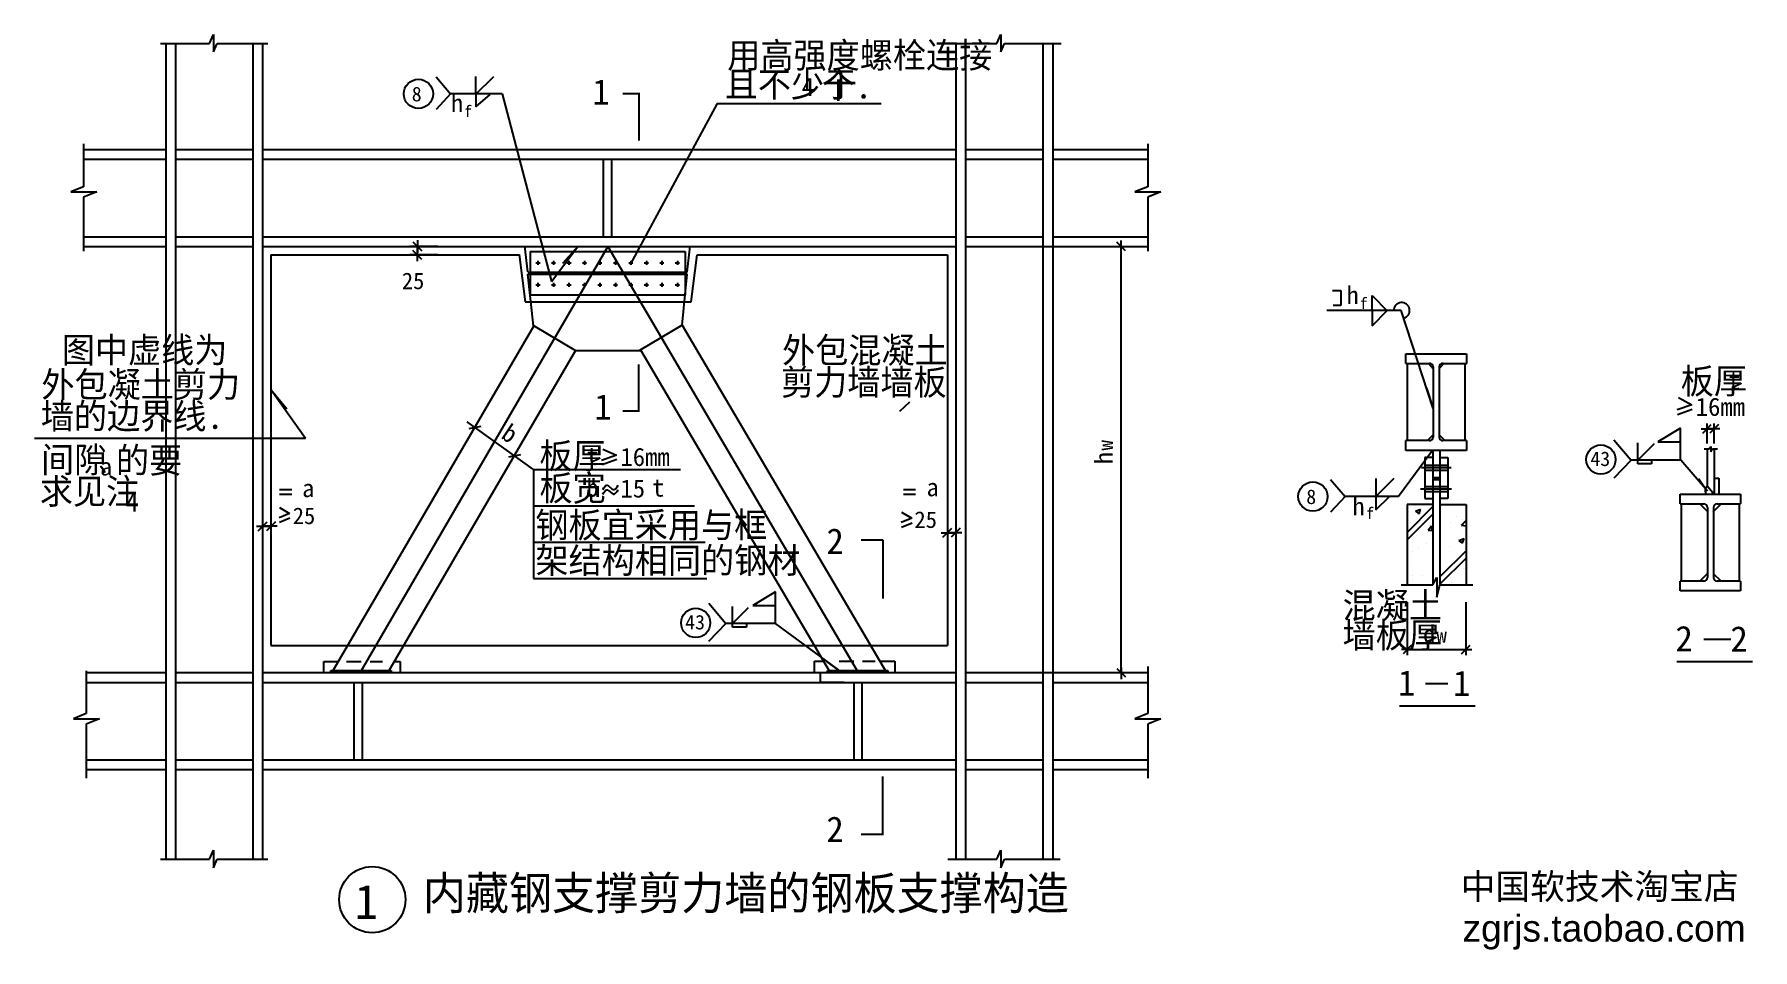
# Model space of a CAD drawing. Header units: metres. Extents: x 1572 to 8315, y 10407 to 13998.
import ezdxf

# ---------------------------------------------------------------- set-up
doc = ezdxf.new("R2010")
doc.units = ezdxf.units.M
for name, color, linetype in [('BOR', 3, 'Continuous'), ('CENTER', 7, 'Continuous'), ('FRAMING', 2, 'Continuous'), ('HIDDEN', 3, 'Continuous'), ('Z', 4, 'Continuous')]:
    doc.layers.add(name, color=color, linetype=linetype)

# ---------------------------------------------------------------- blocks, each defined once
blk = doc.blocks.new('CC')
blk.add_line((-24.24, 0), (24.24, 0))
at = {"layer": 'FRAMING', "color": 6}
blk.add_line((-17.83, -17.83), (17.83, 17.83), dxfattribs=at)
blk = doc.blocks.new('zgrjs.taobao.com')
at = {"attachment_point": 1}
for s, insert, char_height in [('{\\fSimHei|b0|i0|c134|p49;中国软技术淘宝店}', (3032.61, 1646.85), 400), ('{\\fArial|b0|i0|c0|p34;zgrjs.taobao.com}', (3061.95, 999.76), 418)]:
    blk.add_mtext(s, dxfattribs=dict(at, insert=insert, char_height=char_height))

msp = doc.modelspace()

# ---------------------------------------------------------------- hatches: boundary and pattern name
at = {"layer": 'BOR'}
h = msp.add_hatch(dxfattribs=at)
h.set_pattern_fill('ANSI31', scale=23.75)
h.paths.add_polyline_path([(8031.82, 12398.88), (8031.82, 12452.47), (7943.24, 12398.88)])
h = msp.add_hatch(dxfattribs=at)
h.set_pattern_fill('ANSI31', scale=23.75)
h.paths.add_polyline_path([(4479.75, 11757.33), (4479.75, 11810.92), (4391.17, 11757.33)])
at = {"layer": 'Z'}
h = msp.add_hatch(dxfattribs=at)
h.set_pattern_fill('ANSI31', scale=20)
h.paths.add_polyline_path([(8129.38, 12215.17, 0.28), (8134.52, 12193.96), (8163.57, 12193.96), (8163.57, 12198.81), (8158.87, 12198.81), (8135.98, 12224.99, 0.13), (8129.67, 12216.03), (8133.86, 12209.94)])
h = msp.add_hatch(dxfattribs=at)
h.set_pattern_fill('ANSI31', scale=30)
h.paths.add_polyline_path([(2744.53, 11501.76), (2735.45, 11501.76), (2735.45, 11493.85), (2739.93, 11493.85)])
h.paths.add_polyline_path([(2744.53, 11501.76), (2739.93, 11493.85), (2959.73, 11493.85), (2964.33, 11501.76)])
h.paths.add_polyline_path([(2964.33, 11501.76), (2959.73, 11493.85), (2972.11, 11493.85), (2972.11, 11501.76)])
h = msp.add_hatch(dxfattribs=at)
h.set_pattern_fill('ANSI31', scale=30)
h.paths.add_polyline_path([(4693.36, 11501.76), (4684.29, 11501.76), (4684.29, 11493.85), (4688.77, 11493.85)])
h.paths.add_polyline_path([(4693.36, 11501.76), (4688.77, 11493.85), (4908.56, 11493.85), (4913.16, 11501.76)])
h.paths.add_polyline_path([(4920.95, 11501.76), (4913.16, 11501.76), (4908.56, 11493.85), (4920.95, 11493.85)])

# ---------------------------------------------------------------- linework, layer by layer
for p, q in [((2067.13, 13961.74), (2259.49, 13961.74)), ((2259.49, 13961.74), (2274.56, 13997.72)), ((2274.56, 13997.72), (2274.56, 13928.62)), ((2274.56, 13928.62), (2289, 13961.74)), ((2289, 13961.74), (2487.83, 13961.74)), ((5156.57, 13961.74), (5348.93, 13961.74)), ((5348.93, 13961.74), (5364, 13997.72)), ((5364, 13997.72), (5364, 13928.62)), ((5364, 13928.62), (5378.44, 13961.74)), ((5378.44, 13961.74), (5601.73, 13961.74)), ((3148.65, 13831.08), (3205.33, 13764.66)), ((3303.74, 13761.33), (3375.23, 13832.73)), ((3303.74, 13832.22), (3303.74, 13761.33)), ((3205.33, 13764.66), (3148.39, 13702.91)), ((3407.52, 13764.66), (3205.33, 13764.66)), ((3304.25, 13713.22), (3361.28, 13761.45)), ((3304.25, 13761.45), (3304.25, 13713.22)), ((3407.52, 13764.66), (3600.99, 13028.24)), ((4251.97, 13726.66), (3910.71, 13094.48)), ((4251.97, 13726.66), (4895.27, 13726.66)), ((1765.61, 13567.94), (1765.61, 13400.06)), ((5941.1, 13567.94), (5941.1, 13400.06)), ((1765.61, 13400.06), (1714.81, 13379.43)), ((1714.81, 13379.43), (1816.85, 13379.43)), ((1816.85, 13379.43), (1765.61, 13358.81)), ((1765.61, 13358.81), (1765.61, 13146.75)), ((5941.1, 13400.06), (5890.3, 13379.43)), ((5890.3, 13379.43), (5992.34, 13379.43)), ((5992.34, 13379.43), (5941.1, 13358.81)), ((5941.1, 13358.81), (5941.1, 13146.75)), ((3155.28, 13166.09), (3045.02, 13166.09)), ((3075.02, 13167.09), (3075.02, 13168.09)), ((3075.02, 13132.26), (3075.02, 13166.09)), ((5520.11, 13165.51), (5865.18, 13165.51)), ((5836.68, 11492.62), (5836.68, 13164.56)), ((3155.28, 13132.26), (3045.02, 13132.26)), ((3075.02, 13131.26), (3075.02, 13130.26)), ((6666.39, 12992.42), (6698.52, 12992.42)), ((6698.52, 12992.42), (6698.52, 12934.05)), ((6821.26, 12973.03), (6881.14, 12912.96)), ((6821.26, 12912.96), (6821.26, 12973.03)), ((6936.08, 12914.17), (6644.37, 12914.17)), ((6698.52, 12934.05), (6668.33, 12934.05)), ((6821.26, 12913.96), (6821.26, 12853.89)), ((6821.26, 12853.89), (6881.14, 12913.96)), ((7060.79, 12530.16), (6936.08, 12914.17)), ((2636.43, 12412.38), (2501.86, 12601.45)), ((3269.63, 12477.22), (3529.19, 12291.14)), ((2636.01, 12412.42), (1572.18, 12412.42)), ((7770.21, 12406.89), (7837.91, 12327.6)), ((8134.63, 12450.09), (8133.68, 12450.09)), ((8135.58, 12392.8), (8135.58, 12471.22)), ((8135.58, 12450.09), (8163.47, 12450.09)), ((8163.47, 12392.8), (8163.47, 12471.22)), ((8164.42, 12450.09), (8165.37, 12450.09)), ((3856.12, 12347.28), (3797.97, 12326.15)), ((3802.57, 12370.14), (3856.12, 12347.28)), ((7058.48, 12365.6), (6924.51, 12184.93)), ((7863.04, 12395.52), (7863.04, 12327.6)), ((7864.13, 12327.6), (7929.67, 12393.06)), ((8123.86, 12371.56), (8143.52, 12371.56)), ((8143.52, 12371.56), (8150.77, 12381.26)), ((8150.77, 12381.26), (8150.77, 12360.73)), ((8150.77, 12360.73), (8156.58, 12371.56)), ((8156.58, 12371.56), (8176.72, 12371.56)), ((2467.41, 12284.67), (2467.41, 12284.67)), ((3529.19, 12291.14), (4108.2, 12291.14)), ((3530.18, 12290.03), (3530.18, 11863.64)), ((3857.89, 12329.67), (3799.74, 12308.54)), ((7837.91, 12327.6), (7769.94, 12256.66)), ((8033.08, 12327.6), (7837.91, 12327.6)), ((7863.6, 12312.83), (7863.6, 12327.36)), ((7918.42, 12312.83), (7863.6, 12312.83)), ((7918.42, 12327.36), (7918.42, 12312.83)), ((8137.38, 12205.82), (8033.08, 12327.6)), ((3803.36, 12212.22), (3807.24, 12219.01)), ((3807.24, 12219.01), (3812.71, 12226.86)), ((3807.24, 12200.79), (3812.71, 12208.64)), ((3812.71, 12226.86), (3817.44, 12229.08)), ((3812.71, 12208.64), (3817.44, 12210.87)), ((3817.44, 12229.08), (3822.19, 12229.08)), ((3817.44, 12210.87), (3822.19, 12210.87)), ((3822.19, 12229.08), (3826.94, 12225.69)), ((3822.19, 12210.87), (3826.94, 12207.48)), ((3826.94, 12225.69), (3838.36, 12215.52)), ((3826.94, 12207.48), (3838.36, 12197.3)), ((3838.36, 12215.52), (3843.11, 12212.12)), ((3843.11, 12212.12), (3847.86, 12212.12)), ((3847.86, 12212.12), (3852.6, 12215.52)), ((3852.6, 12215.52), (3858.85, 12222.3)), ((3852.6, 12197.3), (3858.85, 12204.09)), ((3858.85, 12222.3), (3862.73, 12229.08)), ((3858.85, 12204.09), (3862.73, 12210.87)), ((3862.73, 12229.08), (3862.73, 12229.08)), ((3862.73, 12210.87), (3862.73, 12210.87)), ((6658.65, 12251.35), (6715.33, 12184.93)), ((6836.43, 12184.93), (6907.92, 12256.33)), ((6836.43, 12255.82), (6836.43, 12184.93)), ((2533.49, 12142.15), (2573.95, 12118.36)), ((3529.19, 12148.64), (4162.76, 12148.64)), ((3803.36, 12194.01), (3807.24, 12200.79)), ((3838.36, 12197.3), (3843.11, 12193.91)), ((3843.11, 12193.91), (3847.86, 12193.91)), ((3847.86, 12193.91), (3852.6, 12197.3)), ((6715.33, 12184.93), (6658.39, 12123.18)), ((6924.51, 12184.93), (6715.33, 12184.93)), ((6836.61, 12184.93), (6836.61, 12132.41)), ((6836.61, 12132.41), (6889.19, 12184.93)), ((7060.14, 12145.22), (6959.04, 12044.19)), ((7093.41, 12145.71), (7093.41, 12145.71)), ((2573.95, 12118.36), (2532.3, 12101.71)), ((2575.14, 12099.34), (2533.49, 12082.69)), ((5015.74, 12099.4), (4974.09, 12082.75)), ((4975.28, 12123.19), (5015.74, 12099.4)), ((5016.93, 12080.37), (4975.28, 12063.73)), ((7060.14, 12116.04), (6959.04, 12015.02)), ((6970.86, 12081.17), (6970.86, 12081.17)), ((6991.96, 12126.87), (7011.91, 12134.53)), ((6991.96, 12126.87), (7006.13, 12117.31)), ((7001.36, 12113.85), (7001.36, 12113.85)), ((7006.13, 12117.32), (7011.91, 12134.54)), ((7041.25, 12053), (7054.99, 12069.38)), ((7058.29, 12051.52), (7055, 12069.38)), ((7129.28, 12083.3), (7129.28, 12083.3)), ((7153.5, 12107.43), (7153.5, 12107.43)), ((7172.23, 12072.33), (7190.11, 12090.98)), ((7172.23, 12072.33), (7190.11, 12069.56)), ((7175.86, 12094.57), (7175.86, 12094.57)), ((2467.2, 12068.21), (2466.2, 12068.21)), ((2468.2, 12068.21), (2501.09, 12068.21)), ((2502.09, 12068.21), (2503.09, 12068.21)), ((3529.19, 12006.14), (4204.78, 12006.14)), ((5130.53, 12042.84), (5179.02, 12042.84)), ((5211.91, 12042.84), (5163.42, 12042.84)), ((7041.25, 12053), (7058.29, 12051.51)), ((7162.07, 12012.13), (7182.03, 12019.79)), ((7162.07, 12012.13), (7176.25, 12002.56)), ((7176.25, 12002.57), (7182.03, 12019.79)), ((7183.82, 12006.67), (7183.82, 12006.67)), ((6981.86, 11970.18), (6981.86, 11970.18)), ((7003.83, 11982.97), (7003.83, 11982.97)), ((7036.71, 12000.84), (7036.71, 12000.84)), ((7190.11, 11972.37), (7087.57, 11869.9)), ((7190.11, 11943.2), (7087.57, 11840.73)), ((7125.82, 11988.42), (7125.82, 11988.42)), ((7188.85, 11994.41), (7188.85, 11994.41)), ((6978.39, 11875.3), (6978.39, 11875.3)), ((7020.58, 11875.2), (7020.58, 11875.2)), ((7060.06, 11838.51), (7075.44, 11867.29)), ((7075.44, 11867.29), (7075.44, 11789.32)), ((7108.84, 11894.26), (7108.84, 11894.26)), ((7180.19, 11903.65), (7180.19, 11903.65)), ((7186.79, 11903.73), (7186.79, 11903.73)), ((3530.18, 11863.64), (4210.98, 11863.64)), ((6935.59, 11838.51), (7060.06, 11838.51)), ((6981.21, 11855.21), (6981.21, 11855.21)), ((7075.44, 11789.32), (7087.77, 11838.51)), ((7087.77, 11838.51), (7216.1, 11838.51)), ((7133.35, 11848.78), (7133.35, 11848.78)), ((4218.14, 11765.95), (4285.84, 11686.65)), ((4310.97, 11753.36), (4310.97, 11686.65)), ((4312.06, 11686.65), (4373.97, 11749.08)), ((6959.62, 11769.77), (6959.62, 11562.94)), ((7189.72, 11769.77), (7189.72, 11562.94)), ((4285.84, 11686.65), (4217.87, 11615.71)), ((4481.01, 11686.65), (4285.84, 11686.65)), ((4311.53, 11671.88), (4311.53, 11686.41)), ((4366.35, 11671.88), (4311.53, 11671.88)), ((4366.35, 11686.41), (4366.35, 11671.88)), ((4741.32, 11493.88), (4481.01, 11686.65)), ((6960.57, 11584.87), (7188.77, 11584.87)), ((1776.06, 11500.92), (1776.06, 11333.05)), ((5520.04, 11493.83), (5865.1, 11493.83)), ((5836.68, 11514.7), (5836.68, 11468.64)), ((5941.1, 11518.32), (5941.1, 11333.05)), ((1776.06, 11333.05), (1725.26, 11312.42)), ((5941.1, 11333.05), (5890.3, 11312.42)), ((1725.26, 11312.42), (1827.3, 11312.42)), ((1827.3, 11312.42), (1776.06, 11291.79)), ((1776.06, 11291.79), (1776.06, 11079.74)), ((5890.3, 11312.42), (5992.34, 11312.42)), ((5992.34, 11312.42), (5941.1, 11291.79)), ((5941.1, 11291.79), (5941.1, 11079.74)), ((2259.49, 10761.94), (2274.56, 10797.92)), ((2274.56, 10797.92), (2274.56, 10728.82)), ((5348.93, 10761.91), (5364, 10797.88)), ((5364, 10797.88), (5364, 10728.79)), ((2067.13, 10761.94), (2259.49, 10761.94)), ((2274.56, 10728.82), (2289, 10761.94)), ((2289, 10761.94), (2487.83, 10761.94)), ((5156.57, 10761.91), (5348.93, 10761.91)), ((5364, 10728.79), (5378.44, 10761.91)), ((5378.44, 10761.91), (5596.81, 10761.91))]:
    msp.add_line(p, q)
for points in [[(3645.63, 13100.36), (3704.38, 13166.14)], [(5005.56, 12554.95), (4966.52, 12518.79)]]:
    msp.add_lwpolyline(points)
for centre in [(3079.15, 13764.41), (7719.23, 12329.81), (6589.15, 12184.69), (4167.16, 11688.86)]:
    msp.add_circle(centre, 57.33)
msp.add_arc((6937.28, 12914.26), 31.22, 285.85, 180.18)
at = {"layer": 'BOR'}
msp.add_circle((2898.1, 10603.34), 129.85, dxfattribs=at)
at = {"layer": 'CENTER'}
for q in [(2850.4, 11494.83), (4805.14, 11494.83)]:
    msp.add_line((3821.8, 13165.06), q, dxfattribs=at)
at = {"layer": 'FRAMING'}
for p, q in [((2087.41, 13960.47), (2087.41, 10761.97)), ((2125.41, 13960.47), (2125.41, 10761.97)), ((2429.41, 13960.47), (2429.41, 10761.97)), ((2467.41, 13960.47), (2467.41, 10761.97)), ((5188.03, 13960.47), (5188.03, 10761.97)), ((5226.03, 13960.47), (5226.03, 10761.97)), ((5530.03, 13960.47), (5530.03, 10761.97)), ((5568.03, 13960.47), (5568.03, 10761.97)), ((3944.1, 13764.97), (3881.92, 13764.97)), ((3943.88, 13767.8), (3943.88, 13581.59)), ((1763.92, 13545.85), (2087.41, 13545.85)), ((1765.61, 13545.85), (2087.41, 13545.85)), ((1765.61, 13507.85), (2087.41, 13507.85)), ((2125.41, 13545.85), (2429.41, 13545.85)), ((2125.41, 13507.85), (2429.41, 13507.85)), ((2467.41, 13545.85), (5188.03, 13545.85)), ((2467.41, 13507.85), (5188.03, 13507.85)), ((3806.02, 13203.85), (3806.02, 13506.94)), ((3837.86, 13203.85), (3837.86, 13506.94)), ((5226.03, 13545.85), (5530.03, 13545.85)), ((5226.03, 13507.85), (5530.03, 13507.85)), ((5568.03, 13545.85), (5940.25, 13545.85)), ((5568.03, 13545.85), (5941.1, 13545.85)), ((5568.03, 13507.85), (5941.1, 13507.85)), ((1763.92, 13165.85), (2087.41, 13165.85)), ((1765.61, 13203.85), (2087.41, 13203.85)), ((1765.61, 13165.85), (2087.41, 13165.85)), ((2125.41, 13203.85), (2429.41, 13203.85)), ((2125.41, 13165.85), (2429.41, 13165.85)), ((2467.41, 13203.85), (5188.03, 13203.85)), ((2467.41, 13165.85), (5188.03, 13165.85)), ((3508.72, 13066.08), (3497.25, 13166.83)), ((4133.54, 13065.47), (4145.08, 13166.83)), ((5226.03, 13203.85), (5530.03, 13203.85)), ((5226.03, 13165.85), (5530.03, 13165.85)), ((5568.03, 13203.85), (5941.1, 13203.85)), ((5568.03, 13165.85), (5940.25, 13165.85)), ((5568.03, 13165.85), (5941.1, 13165.85)), ((3517.18, 13146.38), (4125.83, 13146.38)), ((3517.18, 13146.38), (3517.18, 12975.85)), ((3540.23, 13101.82), (3556.55, 13101.82)), ((3548.15, 13109.71), (3548.15, 13093.39)), ((3600.95, 13101.82), (3617.27, 13101.82)), ((3608.95, 13109.71), (3608.95, 13093.38)), ((3661.71, 13101.82), (3678.04, 13101.82)), ((3669.75, 13109.72), (3669.75, 13093.38)), ((3722.43, 13101.82), (3738.76, 13101.82)), ((3730.55, 13109.72), (3730.55, 13093.38)), ((3783.2, 13101.82), (3799.53, 13101.82)), ((3791.35, 13109.72), (3791.35, 13093.38)), ((3844.07, 13101.82), (3860.39, 13101.82)), ((3852.15, 13109.72), (3852.15, 13093.38)), ((3904.83, 13101.82), (3921.16, 13101.82)), ((3912.95, 13109.72), (3912.95, 13093.38)), ((3965.55, 13101.82), (3981.88, 13101.82)), ((3973.75, 13109.72), (3973.75, 13093.38)), ((4026.32, 13101.82), (4042.65, 13101.82)), ((4034.55, 13109.72), (4034.55, 13093.38)), ((4087.04, 13101.82), (4103.36, 13101.82)), ((4095.35, 13109.72), (4095.35, 13093.38)), ((4125.83, 13146.38), (4125.83, 12975.85)), ((3531.06, 12854.62), (3508.45, 13056.49)), ((3540.22, 13015.5), (3556.56, 13015.5)), ((3548.15, 13023.6), (3548.15, 13007.27)), ((3600.94, 13015.5), (3617.28, 13015.5)), ((3608.95, 13023.6), (3608.95, 13007.27)), ((3661.71, 13015.5), (3678.04, 13015.5)), ((3669.75, 13023.6), (3669.75, 13007.27)), ((3722.43, 13015.5), (3738.76, 13015.5)), ((3730.55, 13023.6), (3730.55, 13007.27)), ((3783.2, 13015.5), (3799.53, 13015.5)), ((3791.35, 13023.6), (3791.35, 13007.27)), ((3844.06, 13015.5), (3860.4, 13015.5)), ((3852.15, 13023.6), (3852.15, 13007.27)), ((3904.83, 13015.5), (3921.16, 13015.5)), ((3912.95, 13023.6), (3912.95, 13007.27)), ((3965.55, 13015.5), (3981.88, 13015.5)), ((3973.75, 13023.6), (3973.75, 13007.27)), ((4026.32, 13015.5), (4042.65, 13015.5)), ((4034.55, 13023.6), (4034.55, 13007.27)), ((4087.03, 13015.5), (4103.37, 13015.5)), ((4095.35, 13023.6), (4095.35, 13007.27)), ((4113.51, 12856.86), (4133.61, 13056.49)), ((3517.18, 12975.85), (4125.83, 12975.85)), ((3531.56, 12854.99), (2739.93, 11493.85)), ((3531.09, 12855.27), (3694.97, 12758.03)), ((4113.53, 12856.79), (3947.1, 12758.03)), ((4113.53, 12856.79), (4915.95, 11493.85)), ((3694.97, 12758.03), (2959.73, 11493.85)), ((3694.94, 12758.01), (3951.2, 12758.01)), ((3950.13, 12759.83), (4695.47, 11493.85)), ((6953.67, 12707.14), (6953.67, 12745.14)), ((6953.67, 12745.14), (7191.64, 12745.14)), ((7191.64, 12745.14), (7191.64, 12707.14)), ((3943.88, 12516.64), (3943.88, 12702.85)), ((6953.67, 12707.14), (7046.76, 12707.14)), ((6958.42, 12707.21), (6958.42, 12403.3)), ((7041.57, 12707.28), (7061.01, 12686.16)), ((7061.01, 12692.89), (7061.01, 12418.21)), ((7104.84, 12707.28), (7084.76, 12687.21)), ((7084.76, 12692.89), (7084.76, 12418.21)), ((7100.49, 12707.14), (7193.11, 12707.14)), ((7185.64, 12707.21), (7185.64, 12403.3)), ((3944.1, 12519.47), (3881.92, 12519.47)), ((3323.69, 12459.3), (3276.7, 12449.88)), ((7060.94, 12426.3), (7038.55, 12403.93)), ((7084.62, 12426.3), (7107, 12403.93)), ((3433.58, 12339.93), (3480.57, 12349.34)), ((6953.67, 12365.96), (6953.67, 12403.96)), ((7046.76, 12403.96), (6953.67, 12403.96)), ((7191.64, 12365.96), (6953.67, 12365.96)), ((7060.14, 12365.96), (7060.14, 11838.74)), ((7087.57, 12365.96), (7087.57, 11837.71)), ((7191.64, 12403.96), (7099.01, 12403.96)), ((7191.64, 12403.96), (7191.64, 12365.96)), ((8136.14, 12371.71), (8136.14, 12224.8)), ((8163.57, 12371.71), (8163.57, 12193.96)), ((7014.7, 12298.28), (7131.97, 12298.28)), ((7016.06, 12298.28), (7131.07, 12298.28)), ((7028.41, 12338.13), (7028.41, 12177.16)), ((7060.2, 12338.13), (7028.41, 12338.13)), ((7028.41, 12307.78), (7118.77, 12307.78)), ((7028.41, 12288.78), (7118.77, 12288.78)), ((7087.57, 12338.13), (7118.77, 12338.13)), ((7118.77, 12338.13), (7118.77, 12177.16)), ((7011.98, 12214.57), (7132.44, 12214.57)), ((7015.15, 12214.57), (7130.62, 12214.57)), ((7028.41, 12224.07), (7118.77, 12224.07)), ((7028.41, 12205.07), (7118.77, 12205.07)), ((7060.07, 12259.97), (7087.59, 12259.97)), ((7060.14, 12251.87), (7087.57, 12251.87)), ((8158.87, 12198.81), (8136.14, 12224.8)), ((8163.63, 12256.38), (8182.61, 12256.38)), ((8182.61, 12256.38), (8182.61, 12193.83)), ((6959.04, 12153.57), (6959.04, 11838.51)), ((7060.14, 12153.57), (6959.04, 12153.57)), ((7028.41, 12177.16), (7060.2, 12177.16)), ((7118.77, 12177.16), (7087.57, 12177.16)), ((7087.57, 12153.57), (7190.11, 12153.57)), ((7190.11, 12153.57), (7190.11, 11838.51)), ((8029.67, 12155.96), (8029.67, 12193.96)), ((8029.67, 12193.96), (8267.64, 12193.96)), ((8029.67, 12155.96), (8122.76, 12155.96)), ((8034.42, 12156.03), (8034.42, 11852.12)), ((8138.93, 12124.57), (8107.4, 12156.07)), ((8137.01, 12141.71), (8137.01, 11867.03)), ((8158.87, 12198.81), (8163.57, 12198.81)), ((8159.11, 12124.57), (8190.63, 12156.07)), ((8160.76, 12141.71), (8160.76, 11867.03)), ((8175.01, 12155.96), (8267.64, 12155.96)), ((8261.64, 12156.03), (8261.64, 11852.12)), ((8267.64, 12193.96), (8267.64, 12155.96)), ((4901.35, 12013.09), (4817.11, 12013.09)), ((4901.21, 12014.89), (4901.21, 11785.3)), ((5136.94, 12025), (5172.61, 12060.67)), ((5205.5, 12060.67), (5169.83, 12025)), ((8137.67, 11882.62), (8108.67, 11853.64)), ((8160.37, 11882.62), (8189.37, 11853.64)), ((8122.76, 11852.78), (8029.67, 11852.78)), ((8029.67, 11814.78), (8029.67, 11852.78)), ((8267.64, 11814.78), (8029.67, 11814.78)), ((8267.64, 11852.78), (8175.01, 11852.78)), ((8267.64, 11852.78), (8267.64, 11814.78)), ((2708.14, 11493.89), (2708.14, 11537.58)), ((2708.14, 11537.58), (2761.93, 11537.58)), ((2797, 11537.58), (2854.62, 11537.58)), ((2889.7, 11537.58), (2938.55, 11537.58)), ((2981.15, 11537.58), (3008.17, 11537.58)), ((3008.17, 11537.58), (3008.17, 11493.89)), ((4632.84, 11538.44), (4672.26, 11538.44)), ((4632.84, 11493.89), (4632.84, 11538.44)), ((4729.7, 11538.44), (4787.33, 11538.44)), ((4822.41, 11538.44), (4871.26, 11538.44)), ((4891.47, 11538.44), (4948.16, 11538.44)), ((4948.16, 11538.44), (4948.16, 11493.89)), ((8017.71, 11537.14), (8314.24, 11537.14)), ((8022.17, 11537.14), (8314.62, 11537.14)), ((1774.37, 11493.85), (2087.41, 11493.85)), ((1776.06, 11493.85), (2087.41, 11493.85)), ((2125.41, 11493.85), (2429.41, 11493.85)), ((2467.41, 11493.85), (5188.03, 11493.85)), ((4656.8, 11456.54), (4656.8, 11494.54)), ((5226.03, 11493.85), (5530.03, 11493.85)), ((5568.03, 11493.85), (5940.25, 11493.85)), ((5568.03, 11493.85), (5941.1, 11493.85)), ((5819.66, 11510.78), (5853.55, 11476.89)), ((1776.06, 11455.85), (2087.41, 11455.85)), ((2125.41, 11455.85), (2429.41, 11455.85)), ((2467.41, 11455.85), (5188.03, 11455.85)), ((2827.47, 11153.04), (2827.47, 11456.13)), ((2859.32, 11153.04), (2859.32, 11456.13)), ((4656.8, 11456.54), (4749.89, 11456.54)), ((4789.12, 11152.39), (4789.12, 11455.48)), ((4820.96, 11152.39), (4820.96, 11455.48)), ((5226.03, 11455.85), (5530.03, 11455.85)), ((5568.03, 11455.85), (5941.1, 11455.85)), ((6929.08, 11363.33), (7225.6, 11363.33)), ((6933.53, 11363.33), (7225.98, 11363.33)), ((1776.06, 11151.85), (2087.41, 11151.85)), ((2125.41, 11151.85), (2429.41, 11151.85)), ((2467.41, 11151.85), (5188.03, 11151.85)), ((5226.03, 11151.85), (5530.03, 11151.85)), ((5568.03, 11151.85), (5941.1, 11151.85)), ((1774.37, 11113.85), (2087.41, 11113.85)), ((1776.06, 11113.85), (2087.41, 11113.85)), ((2125.41, 11113.85), (2429.41, 11113.85)), ((2467.41, 11113.85), (5188.03, 11113.85)), ((4901.21, 10856.72), (4901.21, 11086.31)), ((5226.03, 11113.85), (5530.03, 11113.85)), ((5568.03, 11113.85), (5940.25, 11113.85)), ((5568.03, 11113.85), (5941.1, 11113.85)), ((4901.35, 10858.52), (4817.11, 10858.52))]:
    msp.add_line(p, q, dxfattribs=at)
for centre, start, end in [((7046.76, 12692.89), 0, 90), ((7099.01, 12692.89), 90, 180), ((7046.76, 12418.21), 270, 0), ((7099.01, 12418.21), 180, 270), ((8122.76, 12141.71), 0, 90), ((8175.01, 12141.71), 90, 180), ((8122.76, 11867.03), 270, 0), ((8175.01, 11867.03), 180, 270)]:
    msp.add_arc(centre, 14.25, start, end, dxfattribs=at)
at = {"layer": 'HIDDEN'}
for p, q in [((2500.66, 13132.6), (2500.66, 11600.63)), ((2500.66, 13132.6), (3473.97, 13132.6)), ((3473.9, 13133.55), (3497.54, 12948.19)), ((4149.23, 12948.19), (4173.01, 13132.6)), ((4173.01, 13132.6), (5154.78, 13132.6)), ((5154.78, 13132.6), (5154.78, 11600.63)), ((3508.45, 13056.49), (4133.81, 13056.49)), ((3508.49, 13065.47), (4133.54, 13065.47)), ((3497.54, 12948.19), (4149.23, 12948.19)), ((2500.66, 11600.63), (5154.78, 11600.63))]:
    msp.add_line(p, q, dxfattribs=at)
at = {"layer": 'Z'}
for p, q in [((3600.99, 13028.24), (3704.25, 13165.99)), ((8075.57, 12544.01), (8018.5, 12525.03)), ((8023.51, 12573.11), (8075.57, 12544.01)), ((8077.34, 12526.4), (8019.19, 12505.27)), ((8031.82, 12452.47), (7943.24, 12398.88)), ((8031.82, 12328.92), (8031.82, 12452.47)), ((7943.24, 12398.88), (8031.82, 12398.88)), ((2534.58, 12212.5), (2582.57, 12212.5)), ((4982.16, 12212.5), (5030.15, 12212.5)), ((2534.58, 12194.08), (2582.57, 12194.08)), ((4982.16, 12194.08), (5030.15, 12194.08)), ((4479.75, 11810.92), (4391.17, 11757.33)), ((4479.75, 11687.98), (4479.75, 11810.92)), ((4391.17, 11757.33), (4479.75, 11757.33)), ((8123.5, 11624.59), (8211.2, 11624.59)), ((8140.79, 11624.59), (8228.5, 11624.59)), ((2735.45, 11493.87), (2735.45, 11501.76)), ((2735.45, 11501.76), (2972.11, 11501.76)), ((2972.11, 11501.76), (2972.11, 11493.87)), ((4684.29, 11501.76), (4920.95, 11501.76)), ((4684.29, 11493.87), (4684.29, 11501.76)), ((4920.95, 11501.76), (4920.95, 11493.87)), ((7030.6, 11450.78), (7118.3, 11450.78))]:
    msp.add_line(p, q, dxfattribs=at)
for points in [[(7035.33, 12609.51), (7061.48, 12530.72)], [(2563.04, 12527.63), (2501.31, 12601.51)], [(7015.41, 12307.66), (7059.02, 12366.28)], [(8102.59, 12255.48), (8135.87, 12207.01)], [(4681.46, 11536.77), (4739.8, 11495.07)]]:
    msp.add_lwpolyline(points, dxfattribs=at)
msp.add_arc((8149.44, 12208.81), 21.05, 129.38, 225.3, dxfattribs=at)

# ---------------------------------------------------------------- block references
for p, rotation in [((3075.02, 13166.09), 270), ((3075.02, 13132.26), 90), ((2501.09, 12068.21), 180)]:
    msp.add_blockref('CC', p, dxfattribs=dict(rotation=rotation))
at = {"xscale": 0.95, "yscale": 0.95, "zscale": 0.95}
for p, rotation in [((5836.68, 13165.51), 90), ((8163.47, 12450.09), 180), ((6959.62, 11584.87), 180)]:
    msp.add_blockref('CC', p, dxfattribs=dict(at, rotation=rotation))
for name, p, xscale, yscale, zscale in [('CC', (8135.58, 12450.09), 0.95, 0.95, 0.95), ('CC', (7189.72, 11584.87), 0.95, 0.95, 0.95), ('zgrjs.taobao.com', (6410.54, 10293.4), 0.25, 0.25, 0.25)]:
    msp.add_blockref(name, p, dxfattribs=dict(xscale=xscale, yscale=yscale, zscale=zscale))
msp.add_blockref('CC', (2468.2, 12068.21))

# ---------------------------------------------------------------- texts
for s, height, p in [('用高强度螺栓连接', 100, (4291.01, 13866.01)), ('且不少于', 100, (4281.11, 13752.25)), ('个.', 100, (4661.99, 13746.49)), ('图中虚线为', 100, (1679.79, 12709.59)), ('外包混凝土', 100, (4506.11, 12708.51)), ('外包凝土剪力', 100, (1599.65, 12574.19)), ('剪力墙墙板', 100, (4502.01, 12583)), ('板厚', 100, (8032.35, 12587.77)), ('墙的边界线.', 100, (1597.42, 12450.32)), ('板厚', 100, (3554.03, 12294.67)), ('间隙', 100, (1598.48, 12279.35)), ('的要', 100, (1892.39, 12277.05)), ('板宽', 100, (3554.03, 12168.66)), ('求见注', 100, (1593.66, 12155.32)), ('25', 65, (2586.08, 12076.54)), ('钢板宜采用与框', 100, (3538.29, 12022.97)), ('25', 65, (5025.56, 12061.55)), ('架结构相同的钢材', 100, (3538.29, 11884.26)), ('混凝土', 100, (6705.57, 11707.47)), ('墙板厚', 100, (6705.57, 11591.52)), ('内藏钢支撑剪力墙的钢板支撑构造', 130, (3096.47, 10564.3))]:
    msp.add_text(s, height=height).set_placement(p)
msp.add_text('b', height=70, rotation=326.33).set_placement((3399.08, 12416.23))
at = {"attachment_point": 1}
for s, insert, char_height in [('\\A1;25', (3014.09, 13063.16), 65), ('4', (1930.52, 12200.64), 75)]:
    msp.add_mtext(s, dxfattribs=dict(at, insert=insert, char_height=char_height))
at = {"layer": 'FRAMING'}
msp.add_text('1', height=135, dxfattribs=at).set_placement((2829.06, 10527.39))
at = {"layer": 'Z'}
for s, height, p in [('4', 71.25, (4583.36, 13756.59)), ('8', 57, (3053.17, 13735.02)), ('h', 70, (3206.79, 13693.23)), ('1', 100, (3761.77, 13722.04)), ('f', 45, (3258.11, 13673.82)), ('h', 70, (6721.33, 12939.6)), ('f', 45, (6772.66, 12920.19)), ('t', 70, (8219.32, 12604.94)), ('1', 100, (3769.28, 12486.33)), ('16mm', 71.25, (8091.25, 12501.29)), ('t', 70, (3738.79, 12308.75)), ('16mm', 71.25, (3871.79, 12304.56)), ('43', 57, (7678.04, 12304.28)), ('a', 70, (2623.16, 12182.41)), ('b', 70, (3738.79, 12184.51)), ('15', 71.25, (3871.79, 12180.83)), ('t', 70, (3996.61, 12184.43)), ('a', 70, (5073.3, 12185.92)), ('8', 57, (6563.17, 12155.3)), ('h', 70, (6744.13, 12110.99)), ('f', 45, (6797.63, 12097)), ('2', 100, (4680.3, 11959.94)), ('43', 57, (4125.97, 11663.33)), ('d', 70, (7021.63, 11610.36)), ('2', 100, (8011.87, 11577.63)), ('2', 100, (8227.68, 11576.29)), ('w', 60, (7073.79, 11610.85)), ('1', 100, (6923.23, 11403.82)), ('1', 100, (7139.04, 11402.48)), ('2', 100, (4680.08, 10829.74))]:
    msp.add_text(s, height=height, dxfattribs=at).set_placement(p)
for s, height, p in [('h', 70, (5803.22, 12311.6)), ('w', 60, (5805.08, 12365.23))]:
    msp.add_text(s, height=height, rotation=90, dxfattribs=at).set_placement(p)
at = {"layer": 'Z', "insert": (1829.98, 12337.32), "char_height": 70, "attachment_point": 1}
msp.add_mtext('a', dxfattribs=at)

doc.saveas('drawing.dxf')
